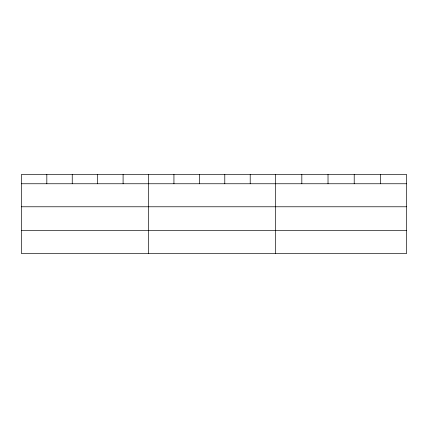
<?xml version="1.0" encoding="UTF-8"?>
<svg xmlns="http://www.w3.org/2000/svg" width="428" height="428" viewBox="0 0 428 428"><rect width="100%" height="100%" fill="white"/><g stroke="black" fill="none" stroke-linecap="round" stroke-linejoin="round"><path stroke-width="0.64" d="M406.6 206.778L406.6 174.48L21.4 174.48L21.4 253.52L406.6 253.52L406.6 206.778L21.4 206.778M21.4 183.756L406.6 183.756M21.4 230.499L406.6 230.499M380.406 174.48L380.406 183.756M354.213 174.48L354.213 183.756M328.019 174.48L328.019 183.756M301.826 174.48L301.826 183.756M275.632 174.48L275.632 253.52M250.209 174.48L250.209 183.756M224.786 174.48L224.786 183.756M199.362 174.48L199.362 183.756M173.939 174.48L173.939 183.756M148.516 174.48L148.516 253.52M123.093 174.48L123.093 183.756M97.67 174.48L97.67 183.756M72.246 174.48L72.246 183.756M46.823 174.48L46.823 183.756"/></g></svg>
